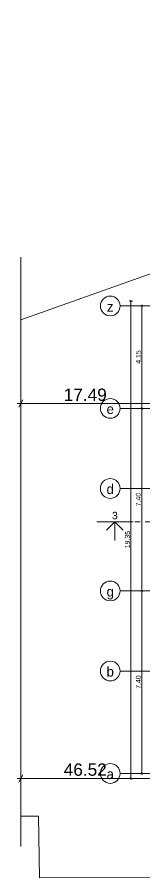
# Model space of a CAD drawing. Header units: millimetres. Extents: x 475159934 to 476245151, y 4620917055 to 4621447368.
# Drawn here: x 475225168 to 475230349, y 4620932140 to 4620967032 of the extents above; entities that cross this region are included whole.
import ezdxf

# ---------------------------------------------------------------- set-up
doc = ezdxf.new("R2010")
doc.units = ezdxf.units.MM
doc.header["$MEASUREMENT"] = 0
doc.linetypes.add('Dashed', pattern=[423.333333, 211.666667, -211.666667])
for name, color, linetype, lineweight in [('0_Pen_No__42_Pen_No__250_Pen_No__5', 5, 'Continuous', 0), ('Annotation - Text_Pen_No__7_Pen_No__5', 5, 'Continuous', 0), ('New_._Pen_No__1', 1, 'Continuous', 0), ('New_shenobebi_Pen_No__1', 1, 'Continuous', 0), ('New_Structural - Bearing_Pen_No__1', 1, 'Continuous', 0), ('New_ნავეთების კონტურები გრგ2_Pen_No__1', 1, 'Continuous', 0), ('zoma_Pen_No__1', 1, 'Continuous', 0), ('zoma_Pen_No__142', 142, 'Continuous', 0), ('zoma_Pen_No__5_Pen_No__5', 5, 'Continuous', 0)]:
    doc.layers.add(name, color=color, linetype=linetype, lineweight=lineweight)
doc.layers.add('zoma', color=7, linetype='Continuous')
doc.styles.add('GENERATED_STYLE_1', font='arial.ttf')
doc.styles.add('GENERATED_STYLE_3', font='arial.ttf')
doc.styles.add('GENERATED_STYLE_4', font='ACADMTAV.TTF')
doc.linetypes.add('Break', pattern='A,0,[1,12. бѓљбѓ\x98бѓЎбѓ\x98 бѓ’бѓђбѓ¦бѓ”бѓ‘бѓ”бѓ‘бѓ\x981.Shx,S=15.679026,R=0,X=0,Y=0],-1975.557214,0', length=1975.557214)
doc.dimstyles.new('GENERATED_STYLE__12', dxfattribs={"dimtxt": 500, "dimasz": 228, "dimexe": 0.18, "dimexo": 3, "dimgap": 0, "dimtad": 1, "dimtih": 1, "dimtoh": 1, "dimlfac": 0.001, "dimzin": 0, "dimdsep": 46, "dimtxsty": 'GENERATED_STYLE_3', "dimblk": 'ARROWHEAD_2', "dimblk1": 'ARROWHEAD_2', "dimblk2": 'ARROWHEAD_2', "dimcen": 0.09, "dimclrd": 1, "dimclre": 1, "dimclrt": 1, "dimadec": 0, "dimazin": 0, "dimtfac": 1, "dimtdec": 4, "dimtmove": 2, "dimatfit": 3, "dimfxl": 1, "dimtolj": 1, "dimtzin": 0, "dimarcsym": 0})
doc.dimstyles.new('GENERATED_STYLE__6', dxfattribs={"dimtxt": 200, "dimasz": 64.421331, "dimexe": 0.18, "dimexo": 3, "dimgap": 0, "dimtad": 1, "dimlfac": 0.001, "dimzin": 0, "dimdsep": 46, "dimtxsty": 'GENERATED_STYLE_3', "dimblk": 'ARROWHEAD_2', "dimblk1": 'ARROWHEAD_2', "dimblk2": 'ARROWHEAD_2', "dimcen": 0.09, "dimclrd": 142, "dimclre": 142, "dimclrt": 142, "dimadec": 0, "dimazin": 0, "dimtfac": 1, "dimtdec": 4, "dimtmove": 0, "dimatfit": 3, "dimfxl": 1, "dimtolj": 1, "dimtzin": 0, "dimarcsym": 0})

# ---------------------------------------------------------------- blocks, each defined once
blk = doc.blocks.new('*D525', base_point=(475826096, 4621095193))
at = {"layer": 'zoma_Pen_No__1', "color": 1, "linetype": 'Continuous', "lineweight": 0, "transparency": 16777216}
for p, q in [((475225402, 4620951519), (475225229, 4620951219)), ((475225315, 4620951144), (475225315, 4620951594)), ((475233138, 4620951219), (475233311, 4620951519)), ((475233224, 4620951144), (475233224, 4620951594)), ((475225168, 4620951369), (475225315, 4620951369)), ((475225315, 4620951369), (475233224, 4620951369)), ((475233224, 4620951369), (475233371, 4620951369))]:
    blk.add_line(p, q, dxfattribs=at)
at = {"layer": 'zoma_Pen_No__1', "color": 1, "lineweight": 0, "transparency": 16777216, "insert": (475227058, 4620951469), "char_height": 500, "attachment_point": 7, "style": 'GENERATED_STYLE_3'}
blk.add_mtext('\\A1;{\\pql;\\fArial|b0|i0|c204|p0;\\W1.000000;17.49}', dxfattribs=at)
blk = doc.blocks.new('ARROWHEAD_2')
at = {"color": 0, "linetype": 'Continuous', "lineweight": 0}
for p, q in [((0, 0), (-1, 0)), ((-0.38, -0.66), (0.38, 0.66))]:
    blk.add_line(p, q, dxfattribs=at)
blk = doc.blocks.new('*D528', base_point=(475826096, 4621095193))
at = {"layer": 'zoma_Pen_No__1', "color": 1, "linetype": 'Continuous', "lineweight": 0, "transparency": 16777216}
for p, q in [((475225168, 4620936169), (475225315, 4620936169)), ((475225402, 4620936319), (475225229, 4620936019)), ((475225315, 4620935944), (475225315, 4620936394)), ((475225315, 4620936169), (475233224, 4620936169)), ((475233138, 4620936019), (475233311, 4620936319)), ((475233224, 4620935944), (475233224, 4620936394)), ((475233224, 4620936169), (475233371, 4620936169))]:
    blk.add_line(p, q, dxfattribs=at)
at = {"layer": 'zoma_Pen_No__1', "color": 1, "lineweight": 0, "transparency": 16777216, "insert": (475227058, 4620936269), "char_height": 500, "attachment_point": 7, "style": 'GENERATED_STYLE_3'}
blk.add_mtext('\\A1;{\\pql;\\fArial|b0|i0|c204|p0;\\W1.000000;46.52}', dxfattribs=at)
blk = doc.blocks.new('*D530', base_point=(475826096, 4621095193))
at = {"layer": 'zoma_Pen_No__142', "color": 142, "linetype": 'Continuous', "lineweight": 0, "transparency": 16777216}
for p, q in [((475230186, 4620943794), (475230271, 4620943745)), ((475230292, 4620943769), (475230165, 4620943769)), ((475230228, 4620936369), (475230228, 4620943769)), ((475230292, 4620936369), (475230165, 4620936369)), ((475230186, 4620936394), (475230271, 4620936345)), ((475230228, 4620936328), (475230228, 4620936369))]:
    blk.add_line(p, q, dxfattribs=at)
at = {"layer": 'zoma_Pen_No__142', "color": 142, "lineweight": 0, "transparency": 16777216, "insert": (475230188, 4620939802), "char_height": 200, "attachment_point": 7, "rotation": 90, "style": 'GENERATED_STYLE_3'}
blk.add_mtext('\\A1;{\\pql;\\fArial|b0|i0|c204|p0;\\W1.000000;7.40}', dxfattribs=at)
blk = doc.blocks.new('*D531', base_point=(475826096, 4621095193))
at = {"layer": 'zoma_Pen_No__142', "color": 142, "linetype": 'Continuous', "lineweight": 0, "transparency": 16777216}
for p, q in [((475230292, 4620951169), (475230165, 4620951169)), ((475230186, 4620951194), (475230271, 4620951145)), ((475230228, 4620943769), (475230228, 4620951169)), ((475230186, 4620943794), (475230271, 4620943745)), ((475230292, 4620943769), (475230165, 4620943769))]:
    blk.add_line(p, q, dxfattribs=at)
at = {"layer": 'zoma_Pen_No__142', "color": 142, "lineweight": 0, "transparency": 16777216, "insert": (475230188, 4620947202), "char_height": 200, "attachment_point": 7, "rotation": 90, "style": 'GENERATED_STYLE_3'}
blk.add_mtext('\\A1;{\\pql;\\fArial|b0|i0|c204|p0;\\W1.000000;7.40}', dxfattribs=at)
blk = doc.blocks.new('*D532', base_point=(475826096, 4621095193))
at = {"layer": 'zoma_Pen_No__142', "color": 142, "linetype": 'Continuous', "lineweight": 0, "transparency": 16777216}
for p, q in [((475230292, 4620955324), (475230165, 4620955324)), ((475230271, 4620955299), (475230186, 4620955348)), ((475230228, 4620955324), (475230228, 4620955365)), ((475230228, 4620951169), (475230228, 4620955324)), ((475230292, 4620951169), (475230165, 4620951169)), ((475230186, 4620951194), (475230271, 4620951145))]:
    blk.add_line(p, q, dxfattribs=at)
at = {"layer": 'zoma_Pen_No__142', "color": 142, "lineweight": 0, "transparency": 16777216, "insert": (475230188, 4620952980), "char_height": 200, "attachment_point": 7, "rotation": 90, "style": 'GENERATED_STYLE_3'}
blk.add_mtext('\\A1;{\\pql;\\fArial|b0|i0|c204|p0;\\W1.000000;4.15}', dxfattribs=at)
blk = doc.blocks.new('*D533', base_point=(475826096, 4621095193))
at = {"layer": 'zoma_Pen_No__142', "color": 142, "linetype": 'Continuous', "lineweight": 0, "transparency": 16777216}
for p, q in [((475229851, 4620955524), (475229724, 4620955524)), ((475229830, 4620955499), (475229745, 4620955548)), ((475229787, 4620955524), (475229787, 4620955565)), ((475229787, 4620936169), (475229787, 4620955524)), ((475229851, 4620936169), (475229724, 4620936169)), ((475229745, 4620936194), (475229830, 4620936145)), ((475229787, 4620936128), (475229787, 4620936169))]:
    blk.add_line(p, q, dxfattribs=at)
at = {"layer": 'zoma_Pen_No__142', "color": 142, "lineweight": 0, "transparency": 16777216, "insert": (475229747, 4620945503), "char_height": 200, "attachment_point": 7, "rotation": 90, "style": 'GENERATED_STYLE_3'}
blk.add_mtext('\\A1;{\\pql;\\fArial|b0|i0|c204|p0;\\W1.000000;19.35}', dxfattribs=at)

msp = doc.modelspace()

# ---------------------------------------------------------------- linework, layer by layer
at = {"layer": '0_Pen_No__42_Pen_No__250_Pen_No__5', "color": 5, "linetype": 'Continuous', "lineweight": 0}
for centre in [(475228943.814, 4620955323.862), (475228943.814, 4620951169.226), (475228943.814, 4620947923.862), (475228943.814, 4620943769.226), (475228943.814, 4620943769.226), (475228943.814, 4620940523.862), (475228943.814, 4620940523.862), (475228943.814, 4620936369.226), (475228943.814, 4620936369.226)]:
    msp.add_circle(centre, 400, dxfattribs=at)
at = {"layer": 'New_shenobebi_Pen_No__1', "color": 1, "linetype": 'Dashed', "lineweight": 0}
msp.add_lwpolyline([(475301569.054, 4620950729.19), (475255555.804, 4620950729.19), (475255555.804, 4620946574.555), (475228397.987, 4620946574.555)], dxfattribs=at)
at = {"layer": 'New_shenobebi_Pen_No__1', "color": 1, "linetype": 'Continuous', "lineweight": 0}
for points in [[(475229871.734, 4620946574.555), (475228397.987, 4620946574.555)], [(475229134.86, 4620946574.555), (475228793.715, 4620946233.41)], [(475229134.86, 4620946574.555), (475229134.86, 4620945821.557)], [(475229134.86, 4620946574.555), (475229476.005, 4620946233.41)]]:
    msp.add_lwpolyline(points, dxfattribs=at)
at = {"layer": 'New_Structural - Bearing_Pen_No__1', "color": 1, "linetype": 'Break', "lineweight": 0}
msp.add_line((475225315.198, 4620957297.828), (475225315.198, 4620933408.802), dxfattribs=at)
at = {"layer": 'New_ნავეთების კონტურები გრგ2_Pen_No__1', "color": 1, "linetype": 'Continuous', "lineweight": 0}
for points in [[(475259918.02, 4620967032.035), (475225315.198, 4620954765.44)], [(475225315.198, 4620934636.839), (475226040.308, 4620934640.07), (475226077.61, 4620932140.219), (475259455.237, 4620932163.66), (475305220.55, 4620932170.37)]]:
    msp.add_lwpolyline(points, dxfattribs=at)
at = {"layer": 'zoma_Pen_No__5_Pen_No__5', "color": 5, "linetype": 'Continuous', "lineweight": 0}
for p, q in [((475229343.814, 4620955323.862), (475300771.421, 4620955323.862)), ((475229343.814, 4620951169.226), (475300771.421, 4620951169.226)), ((475229343.814, 4620947923.862), (475300771.421, 4620947923.862)), ((475229343.814, 4620943769.226), (475300771.421, 4620943769.226)), ((475229343.814, 4620940523.862), (475300771.421, 4620940523.862)), ((475229343.814, 4620936369.226), (475300771.421, 4620936369.226))]:
    msp.add_line(p, q, dxfattribs=at)

# ---------------------------------------------------------------- texts
at = {"layer": 'Annotation - Text_Pen_No__7_Pen_No__5', "color": 5, "linetype": 'Continuous', "lineweight": 0, "char_height": 400, "attachment_point": 2, "style": 'GENERATED_STYLE_4'}
for s, insert in [('\\A1;{\\pqc;\\fAcadMtavr|b0|i0|c0|p0;\\W1.000000;z}', (475228945.972, 4620955498.182)), ('\\A1;{\\pqc;\\fAcadMtavr|b0|i0|c0|p0;\\W1.000000;e}', (475228945.972, 4620951343.547)), ('\\A1;{\\pqc;\\fAcadMtavr|b0|i0|c0|p0;\\W1.000000;d}', (475228945.972, 4620948096.982)), ('\\A1;{\\pqc;\\fAcadMtavr|b0|i0|c0|p0;\\W1.000000;g}', (475228945.972, 4620943943.547)), ('\\A1;{\\pqc;\\fAcadMtavr|b0|i0|c0|p0;\\W1.000000;b}', (475228945.972, 4620940698.182)), ('\\A1;{\\pqc;\\fAcadMtavr|b0|i0|c0|p0;\\W1.000000;a}', (475228945.972, 4620936543.547))]:
    msp.add_mtext(s, dxfattribs=dict(at, insert=insert))
at = {"layer": 'New_._Pen_No__1', "color": 1, "linetype": 'Continuous', "lineweight": 0, "insert": (475229134.86, 4620946977.412), "char_height": 300, "attachment_point": 2, "style": 'GENERATED_STYLE_1'}
msp.add_mtext('\\A1;{\\pqc;\\fArial|b0|i0|c204|p0;\\W1.000000;3}', dxfattribs=at)

# ---------------------------------------------------------------- dimensions: what is measured, and where the dimension line sits
at = {"layer": 'zoma', "color": 142, "linetype": 'Continuous', "lineweight": 0}
for base, p1, p2, picture, middle in [((475229787.193, 4620955523.861), (475231459.509, 4620936169.225), (475253175.015, 4620955523.861), '*D533', (475229647.193, 4620945838.37)), ((475230228.291, 4620955323.861), (475229787.193, 4620951169.225), (475230229.468, 4620955323.861), '*D532', (475230088.291, 4620953238.539)), ((475230228.291, 4620951169.225), (475229553.199, 4620943769.225), (475229787.193, 4620951169.225), '*D531', (475230088.291, 4620947461.221)), ((475230228.291, 4620943769.225), (475229599.757, 4620936369.225), (475229553.199, 4620943769.225), '*D530', (475230088.291, 4620940061.221))]:
    dim = msp.add_linear_dim(base=base, p1=p1, p2=p2, angle=90, dimstyle='GENERATED_STYLE__6', dxfattribs=at)
    dim.commit()
    dim.dimension.update_dxf_attribs({"geometry": picture, "text_midpoint": middle, "dimtype": 160, "text_rotation": 90})
at = {"layer": 'zoma', "color": 1, "linetype": 'Continuous', "lineweight": 0}
for base, p1, text, picture, middle in [((475233224.364, 4620951369.219), (475225315.198, 4620951369.219), '17.49', '*D525', (475227895.616, 4620951719.219)), ((475233224.364, 4620936169.219), (475225315.198, 4620936169.219), '46.52', '*D528', (475227895.616, 4620936519.219))]:
    dim = msp.add_linear_dim(base=base, p1=p1, p2=(475233224.364, 4620951369.219), text=text, dimstyle='GENERATED_STYLE__12', dxfattribs=at)
    dim.commit()
    dim.dimension.update_dxf_attribs({"geometry": picture, "text_midpoint": middle, "dimtype": 160})

doc.saveas('drawing.dxf')
